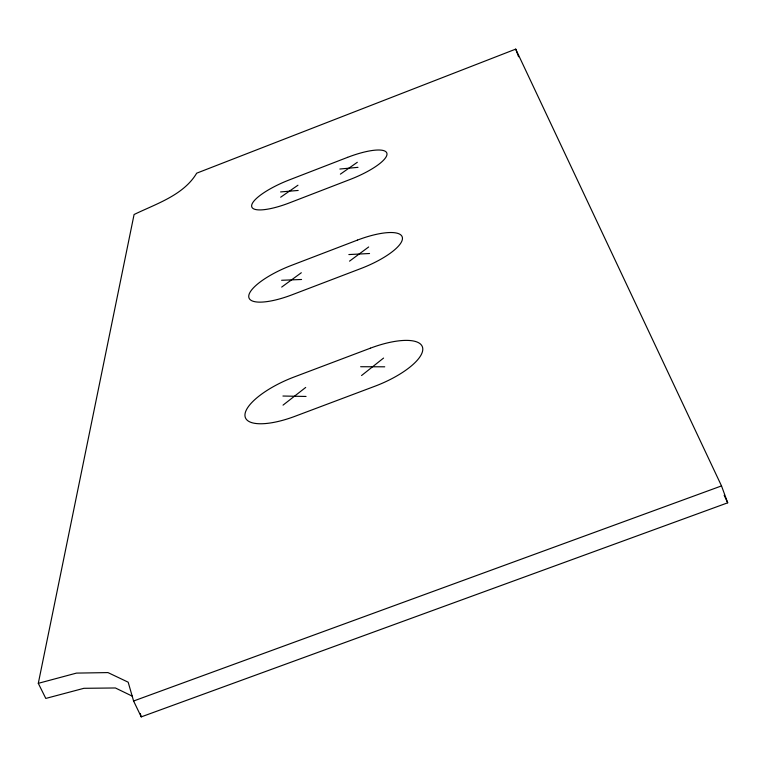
<?xml version="1.0" encoding="UTF-8"?>
<svg xmlns="http://www.w3.org/2000/svg" width="766" height="766" viewBox="0 0 766 766"><rect width="100%" height="100%" fill="white"/><g stroke="black" fill="none" stroke-linecap="round" stroke-linejoin="round"><path stroke-width="1.15" d="M38.3 683.329L134.079 214.518C156.044 203.842 183.553 195.273 196.69 173.183L515.719 49.12L721.515 485.912L727.7 502.812L141.241 716.88L133.59 701.005L128.171 682.19L107.968 672.586L76.476 673.103L38.3 683.329L45.797 698.429L83.915 688.308L115.407 687.973L132.48 696.256M361.562 375.531L383.565 358.067M283.037 405.128L305.701 387.443M349.535 261.149L368.666 246.978M281.687 287.087L301.316 272.744M340.391 174.15L357.31 162.287M280.662 197.216L297.964 185.219M133.59 701.005L721.515 485.912M339.845 169.027L357.99 167.342M280.595 191.931L298.166 190.456M348.846 254.561L369.547 253.508M281.61 280.279L301.574 279.485M360.642 366.723L384.733 366.809M282.932 396.032L306.046 396.453M724.148 495.238L727.7 502.812M515.719 49.12L518.572 56.761M140.255 713.519L141.241 716.88M347.582 157.356L289.069 180A40.703 10.686 -22.7 0 0 251.631 205.977A40.703 10.686 -22.7 0 0 289.634 202.799L350.225 179.416A40.828 10.734 -22.2 0 0 386.964 153.679A40.828 10.734 -22.2 0 0 347.582 157.356M357.473 240.093L291.185 265.486A46.209 13.759 -22.9 0 0 248.739 296.538A46.209 13.759 -22.9 0 0 291.913 294.853L360.872 268.54A46.353 13.845 -22.3 0 0 402.418 237.786A46.353 13.845 -22.3 0 0 357.473 240.093M370.399 348.176L293.943 377.064A53.457 18.384 -23.4 0 0 244.948 415.344A53.457 18.384 -23.4 0 0 294.92 416.321L374.947 386.217A53.61 18.528 -22.6 0 0 422.736 348.319A53.61 18.528 -22.6 0 0 370.399 348.176"/></g></svg>
